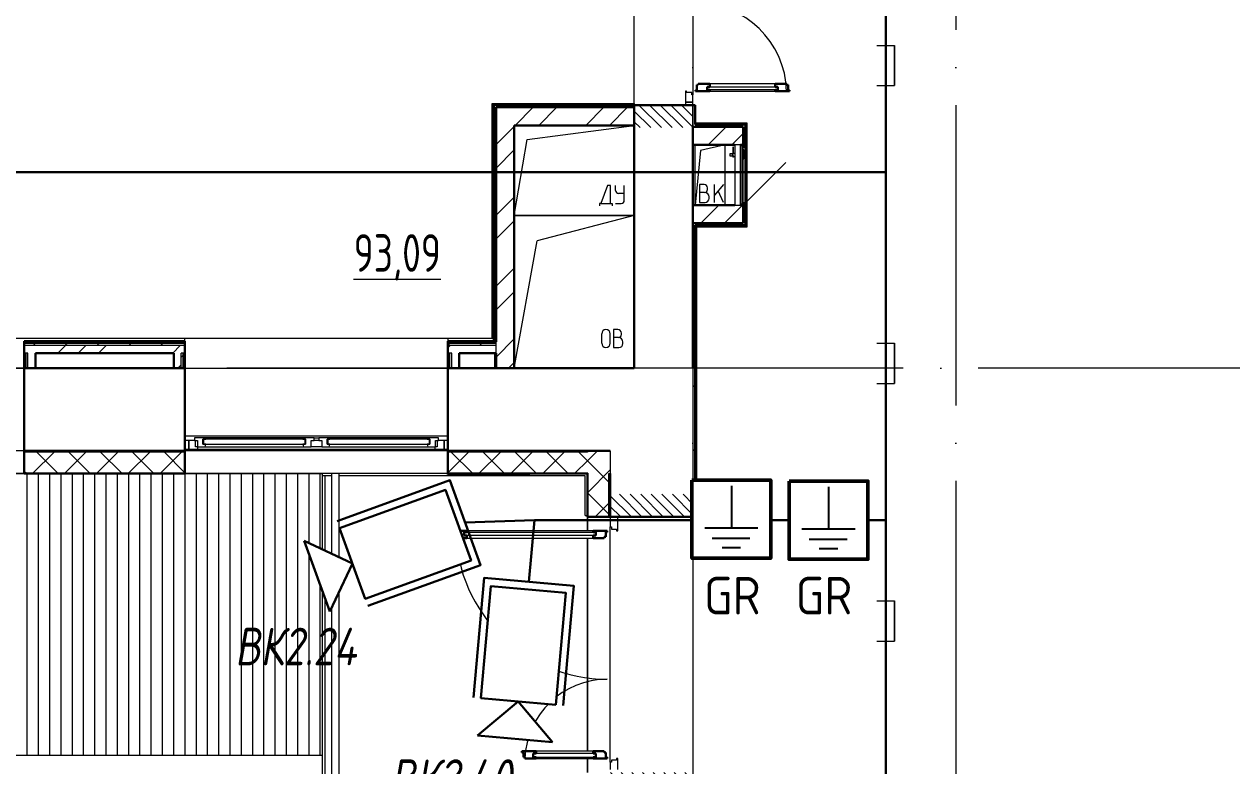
# Model space of a CAD drawing. Header units: millimetres. Extents: x -495897 to 1376592, y -28539 to 470976.
# Drawn here: x -39912 to -31876, y 373209 to 378143 of the extents above; entities that cross this region are included whole.
import ezdxf
from ezdxf.enums import TextEntityAlignment as Align

# ---------------------------------------------------------------- set-up
doc = ezdxf.new("R2010")
doc.units = ezdxf.units.MM
doc.set_wipeout_variables(frame=1)
doc.linetypes.add('ADSK_Линия сетки', pattern=[25, 20, -2.5, 0, -2.5])
doc.linetypes.add('ADSK_Штриховая_ш2 п1_5', pattern=[4.5, 3, -1.5])
for name, color, linetype, lineweight in [('_ Окна', 7, 'Continuous', 9), ('RC-Видеонаблюдение', 5, 'Continuous', 30), ('RC-Линии_связи-Адресные', 5, 'Continuous', 30), ('Двери', 252, 'Continuous', 9), ('Крыша', 7, 'Continuous', 9), ('Крыша штриховка', 7, 'Continuous', 9), ('Лестницы', 252, 'Continuous', 9), ('Марки помещений', 252, 'Continuous', 20), ('НО ВН - ВК', 164, 'Continuous', 50), ('Оборудование', 8, 'Continuous', 18), ('Ограждение', 252, 'Continuous', 9), ('Окна', 252, 'Continuous', 9), ('Оси', 252, 'Continuous', 9), ('Перекрытие', 252, 'Continuous', 18), ('Стены внутренние', 7, 'Continuous', 18), ('Стены наружные', 7, 'Continuous', 18), ('Стены штриховка', 7, 'Continuous', 9)]:
    doc.layers.add(name, color=color, linetype=linetype, lineweight=lineweight)
doc.layers.add('RC-Позиционные_обозначения', color=7, linetype='Continuous')
doc.layers.add('Двери открывание', color=7, linetype='Continuous', lineweight=9, true_color=0xc0c0c0)
doc.styles.add('GOST Common_3', font='', dxfattribs={"height": 3.5})
doc.styles.add('ISOCPEUR', font='isocpeur.ttf', dxfattribs={"width": 0.9, "height": 350})
doc.styles.add('RubezhCAD', font='', dxfattribs={"oblique": 10})
doc.styles.get("Standard").update_dxf_attribs({"font": ''})
doc.styles.get('GOST Common_3').set_extended_font_data('GOST 2.304 type A')
doc.styles.get('RubezhCAD').set_extended_font_data('GOST type A')
doc.styles.get('Standard').set_extended_font_data('GOST type B')
pattern_1 = [(0, (-32119.8, 96), (0, 600), []), (90, (-32119.8, 96), (-600, 4e-14), [])]

# ---------------------------------------------------------------- blocks, each defined once
blk = doc.blocks.new('RC-UGO-CAM-03')
blk.add_attdef('PSTN', text='', height=2.5).set_placement((4.626, 3.284), align=Align.BOTTOM_LEFT)
blk.add_wipeout([(3.743, 0), (6.243, 2.499), (6.243, -2.499)])
blk.add_line((6.243, 2.499), (6.243, -2.499))
blk.add_wipeout([(-3.743, -2.499), (-3.741, 2.497), (3.743, 2.499), (3.743, -2.499)])
for q in [(6.243, 2.499), (6.243, -2.499)]:
    blk.add_line((3.743, 0), q)
blk.add_lwpolyline([(3.743, 2.999), (-4.243, 2.999), (-4.243, -2.999), (3.743, -2.999)])
blk.add_lwpolyline([(3.743, -2.499), (3.743, 2.499), (-3.743, 2.499), (-3.743, -2.499), (3.743, -2.499)], close=True)
blk = doc.blocks.new('1 этаж')
at = {"layer": 'Двери', "lineweight": 18, "true_color": 0x636466}
h = blk.add_hatch(dxfattribs=at)
h.set_pattern_fill('FP_2', color=251, angle=-90, style=0, pattern_type=2)
h.set_pattern_definition([(315, (-34900.8, 18181.27), (35.3553, 35.3553), [])])
h.paths.add_polyline_path([(-34705.8, 17056.3), (-34705.8, 17206.3), (-35095.8, 17206.3), (-35095.8, 17056.3)])
h.paths.add_polyline_path([(-35095.8, 18906.3), (-34705.8, 18906.3), (-34705.8, 19056.3), (-35095.8, 19056.3)])
h = blk.add_hatch(dxfattribs=at)
h.set_pattern_fill('FP_2', color=251, angle=90, style=0, pattern_type=2)
h.set_pattern_definition([(135, (-34980.8, 13491.27), (-35.3553, -35.3553), [])])
h.paths.add_polyline_path([(-35255.8, 12616.3), (-34705.8, 12616.3), (-34705.8, 12766.3), (-35255.8, 12766.3)])
h.paths.add_polyline_path([(-35255.8, 14466.3), (-34705.8, 14466.3), (-34705.8, 14616.3), (-35255.8, 14616.3)])
at = {"layer": 'Ограждение', "true_color": 0x636466}
h = blk.add_hatch(dxfattribs=at)
h.set_pattern_fill('FP_25', color=251, style=0, pattern_type=2)
h.set_pattern_definition(pattern_1)
h.paths.add_polyline_path([(-34690.8, 17076.3), (-34355.8, 17076.3), (-34345.8, 17086.3), (-34690.8, 17086.3)])
h = blk.add_hatch(dxfattribs=at)
h.set_pattern_fill('FP_25', color=251, style=0, pattern_type=2)
h.set_pattern_definition(pattern_1)
h.paths.add_polyline_path([(-34345.8, 16396.3), (-34345.8, 17086.3), (-34355.8, 17076.3), (-34355.8, 16406.3)])
h = blk.add_hatch(dxfattribs=at)
h.set_pattern_fill('FP_25', color=251, style=0, pattern_type=2)
h.set_pattern_definition(pattern_1)
h.paths.add_polyline_path([(-34690.8, 14476.3), (-34680.8, 14476.3), (-34680.8, 16396.3), (-34690.8, 16406.3), (-34690.8, 15456.3)])
h = blk.add_hatch(dxfattribs=at)
h.set_pattern_fill('FP_25', color=251, style=0, pattern_type=2)
h.set_pattern_definition(pattern_1)
h.paths.add_polyline_path([(-34355.8, 16396.3), (-34345.8, 16396.3), (-34355.8, 16406.3), (-34690.8, 16406.3), (-34680.8, 16396.3), (-34370.8, 16396.3)])
at = {"color": 251, "lineweight": 18, "true_color": 0x636466}
for p, q in [((-35807.7, 16978.2), (-35095.8, 17071.3)), ((-35895.8, 16471.3), (-35807.7, 16978.2)), ((-34690.8, 16541.3), (-34690.8, 16941.3)), ((-34654.6, 16904.4), (-34690.8, 16541.3)), ((-34490.8, 16941.3), (-34654.6, 16904.4)), ((-35273.8, 16671.6), (-35317.4, 16551.6)), ((-35254.1, 16671.6), (-35273.8, 16671.6)), ((-35254.1, 16551.6), (-35254.1, 16671.6)), ((-35220, 16638.3), (-35220, 16671.6)), ((-35162.6, 16571.6), (-35162.6, 16671.6)), ((-34631.6, 16678.5), (-34661.6, 16678.5)), ((-34661.6, 16678.5), (-34661.6, 16558.5)), ((-34608.3, 16645.1), (-34608.3, 16655.1)), ((-34501.6, 16678.5), (-34561.6, 16607)), ((-34561.6, 16558.5), (-34561.6, 16678.5)), ((-34501.6, 16558.5), (-34537.6, 16635.6)), ((-35162.6, 16618.3), (-35200, 16618.3)), ((-34628.3, 16625.1), (-34661.6, 16625.1)), ((-34661.6, 16558.5), (-34625, 16558.5)), ((-34598.3, 16585.1), (-34598.3, 16595.1)), ((-35327.4, 16551.6), (-35327.4, 16536.6)), ((-35317.4, 16551.6), (-35327.4, 16551.6)), ((-35317.4, 16551.6), (-35254.1, 16551.6)), ((-35254.1, 16551.6), (-35244.1, 16551.6)), ((-35244.1, 16551.6), (-35244.1, 16536.6)), ((-35220, 16551.6), (-35182.6, 16551.6)), ((-35095.8, 16471.3), (-35895.8, 16471.3)), ((-35895.8, 16471.3), (-35095.8, 16471.3)), ((-35095.8, 16471.3), (-35741.7, 16302.4)), ((-35895.8, 15456.3), (-35741.7, 16302.4)), ((-35312.9, 15621.4), (-35312.9, 15684)), ((-35255.5, 15621.4), (-35255.5, 15684)), ((-35205.3, 15712.7), (-35235.3, 15712.7)), ((-35235.3, 15712.7), (-35235.3, 15592.7)), ((-35182, 15679.4), (-35182, 15689.4)), ((-35202, 15659.4), (-35235.3, 15659.4)), ((-35235.3, 15592.7), (-35198.7, 15592.7)), ((-35172, 15619.4), (-35172, 15629.4))]:
    blk.add_line(p, q, dxfattribs=at)
for centre, radius, start, end in [((-35200, 16638.3), 20, 180, 270), ((-34631.6, 16655.1), 23.3, 0, 90), ((-34628.3, 16645.1), 20, 270, 0), ((-35182.6, 16571.6), 20, 270, 0), ((-34628.3, 16595.1), 30, 0, 90), ((-34625, 16585.1), 26.7, 270, 0), ((-35284.2, 15684), 28.7, 0, 180), ((-35205.3, 15689.4), 23.3, 0, 90), ((-35202, 15679.4), 20, 270, 0), ((-35284.2, 15621.4), 28.7, 180, 0), ((-35202, 15629.4), 30, 0, 90), ((-35198.7, 15619.4), 26.7, 270, 0)]:
    blk.add_arc(centre, radius, start, end, dxfattribs=at)
at = {"layer": '_ Окна', "color": 251, "true_color": 0x636466}
for p, q in [((-38060.8, 14974.3), (-38085.8, 14974.3)), ((-38060.8, 14916.3), (-38060.8, 14974.3)), ((-37962.8, 14982.3), (-37965.8, 14982.3)), ((-37965.8, 14982.3), (-37965.8, 14950.3)), ((-37965.8, 14950.3), (-37962.8, 14950.3)), ((-37285.8, 14982.3), (-37962.8, 14982.3)), ((-37962.8, 14982.3), (-37962.8, 14950.3)), ((-37962.8, 14950.3), (-37962.8, 14982.3)), ((-37962.8, 14950.3), (-37285.8, 14950.3)), ((-37285.8, 14950.3), (-37285.8, 14982.3)), ((-37285.8, 14982.3), (-37285.8, 14950.3)), ((-37282.8, 14982.3), (-37285.8, 14982.3)), ((-37285.8, 14950.3), (-37282.8, 14950.3)), ((-37282.8, 14950.3), (-37282.8, 14982.3)), ((-37135.8, 14982.3), (-37138.8, 14982.3)), ((-37138.8, 14982.3), (-37138.8, 14950.3)), ((-37138.8, 14950.3), (-37135.8, 14950.3)), ((-36458.8, 14982.3), (-37135.8, 14982.3)), ((-37135.8, 14982.3), (-37135.8, 14950.3)), ((-37135.8, 14950.3), (-37135.8, 14982.3)), ((-37135.8, 14950.3), (-36458.8, 14950.3)), ((-36458.8, 14950.3), (-36458.8, 14982.3)), ((-36458.8, 14982.3), (-36458.8, 14950.3)), ((-36455.8, 14982.3), (-36458.8, 14982.3)), ((-36458.8, 14950.3), (-36455.8, 14950.3)), ((-36455.8, 14950.3), (-36455.8, 14982.3)), ((-36335.8, 14974.3), (-36360.8, 14974.3)), ((-36360.8, 14974.3), (-36360.8, 14916.3)), ((-38085.8, 14916.3), (-38060.8, 14916.3)), ((-36360.8, 14916.3), (-36335.8, 14916.3))]:
    blk.add_line(p, q, dxfattribs=at)
at = {"layer": '_ Окна', "color": 251, "lineweight": 18, "true_color": 0x636466}
for p, q in [((-38022.8, 14974.3), (-38060.8, 14974.3)), ((-38060.8, 14974.3), (-38060.8, 14916.3)), ((-37966.8, 14991.3), (-38022.8, 14991.3)), ((-38022.8, 14991.3), (-38022.8, 14974.3)), ((-38022.8, 14974.3), (-38002.8, 14974.3)), ((-38014.8, 14933.3), (-38014.8, 14974.3)), ((-38002.8, 14974.3), (-38002.8, 14933.3)), ((-37965.8, 14990.3), (-37966.8, 14991.3)), ((-37964.8, 14991.3), (-37965.8, 14990.3)), ((-37965.8, 14950.3), (-37965.8, 14982.3)), ((-37965.8, 14982.3), (-37947.8, 14982.3)), ((-37947.8, 14950.3), (-37965.8, 14950.3)), ((-37950.2, 14991.3), (-37964.8, 14991.3)), ((-37952.4, 14933.3), (-37947.8, 14950.3)), ((-37947.8, 14982.3), (-37950.2, 14991.3)), ((-37298.4, 14991.3), (-37300.8, 14982.3)), ((-37300.8, 14982.3), (-37282.8, 14982.3)), ((-37282.8, 14950.3), (-37300.8, 14950.3)), ((-37300.8, 14950.3), (-37296.2, 14933.3)), ((-37283.8, 14991.3), (-37298.4, 14991.3)), ((-37282.8, 14990.3), (-37283.8, 14991.3)), ((-37281.8, 14991.3), (-37282.8, 14990.3)), ((-37282.8, 14982.3), (-37282.8, 14950.3)), ((-37225.8, 14991.3), (-37281.8, 14991.3)), ((-37245.8, 14933.3), (-37245.8, 14974.3)), ((-37245.8, 14974.3), (-37225.8, 14974.3)), ((-37225.8, 14974.3), (-37225.8, 14991.3)), ((-37139.8, 14991.3), (-37195.8, 14991.3)), ((-37195.8, 14991.3), (-37195.8, 14974.3)), ((-37195.8, 14974.3), (-37175.8, 14974.3)), ((-37175.8, 14974.3), (-37175.8, 14933.3)), ((-37138.8, 14990.3), (-37139.8, 14991.3)), ((-37137.8, 14991.3), (-37138.8, 14990.3)), ((-37138.8, 14950.3), (-37138.8, 14982.3)), ((-37138.8, 14982.3), (-37120.8, 14982.3)), ((-37120.8, 14950.3), (-37138.8, 14950.3)), ((-37123.2, 14991.3), (-37137.8, 14991.3)), ((-37125.4, 14933.3), (-37120.8, 14950.3)), ((-37120.8, 14982.3), (-37123.2, 14991.3)), ((-36471.4, 14991.3), (-36473.8, 14982.3)), ((-36473.8, 14982.3), (-36455.8, 14982.3)), ((-36455.8, 14950.3), (-36473.8, 14950.3)), ((-36473.8, 14950.3), (-36469.2, 14933.3)), ((-36456.8, 14991.3), (-36471.4, 14991.3)), ((-36455.8, 14990.3), (-36456.8, 14991.3)), ((-36454.8, 14991.3), (-36455.8, 14990.3)), ((-36455.8, 14982.3), (-36455.8, 14950.3)), ((-36398.8, 14991.3), (-36454.8, 14991.3)), ((-36418.8, 14933.3), (-36418.8, 14974.3)), ((-36418.8, 14974.3), (-36398.8, 14974.3)), ((-36406.8, 14974.3), (-36406.8, 14933.3)), ((-36398.8, 14974.3), (-36398.8, 14991.3)), ((-36360.8, 14974.3), (-36398.8, 14974.3)), ((-36360.8, 14916.3), (-36360.8, 14974.3)), ((-38060.8, 14916.3), (-38001.4, 14916.3)), ((-38002.8, 14933.3), (-38014.8, 14933.3)), ((-38002.8, 14933.3), (-37952.4, 14933.3)), ((-38001.4, 14916.3), (-37996.8, 14933.3)), ((-37296.2, 14933.3), (-37245.8, 14933.3)), ((-37175.8, 14933.3), (-37125.4, 14933.3)), ((-36469.2, 14933.3), (-36418.8, 14933.3)), ((-36424.8, 14933.3), (-36420.2, 14916.3)), ((-36420.2, 14916.3), (-36360.8, 14916.3)), ((-36406.8, 14933.3), (-36418.8, 14933.3))]:
    blk.add_line(p, q, dxfattribs=at)
at = {"layer": 'Двери', "color": 251, "true_color": 0x636466}
for p, q in [((-34747.8, 17298.3), (-34755.8, 17298.3)), ((-34755.8, 17298.3), (-34755.8, 17226.3)), ((-34747.8, 17289.3), (-34747.8, 17298.3)), ((-34713.8, 17289.3), (-34747.8, 17289.3)), ((-34713.8, 17275.3), (-34713.8, 17289.3)), ((-34611.8, 17328.3), (-34139.8, 17328.3)), ((-34611.8, 17307.3), (-34611.8, 17328.3)), ((-34139.8, 17307.3), (-34611.8, 17307.3)), ((-34157.8, 17348.3), (-34593.8, 17348.3)), ((-34593.8, 17298.3), (-34157.8, 17298.3)), ((-34139.8, 17328.3), (-34139.8, 17307.3)), ((-34705.8, 17226.3), (-34755.8, 17226.3)), ((-34755.8, 17226.3), (-34755.8, 17206.3)), ((-34755.8, 17226.3), (-34705.8, 17226.3)), ((-34755.8, 17206.3), (-34705.8, 17206.3)), ((-34705.8, 17275.3), (-34713.8, 17275.3)), ((-34705.8, 17226.3), (-34705.8, 17275.3)), ((-34705.8, 17206.3), (-34705.8, 17226.3)), ((-35205.8, 14466.3), (-35255.8, 14466.3)), ((-35255.8, 14466.3), (-35255.8, 14446.3)), ((-35205.8, 14446.3), (-35205.8, 14466.3)), ((-35255.8, 14446.3), (-35205.8, 14446.3)), ((-35205.8, 14446.3), (-35255.8, 14446.3)), ((-35255.8, 14446.3), (-35255.8, 14399.3)), ((-35255.8, 14399.3), (-35246.8, 14399.3)), ((-35246.8, 14399.3), (-35246.8, 14384.3)), ((-35205.8, 14374.3), (-35205.8, 14446.3)), ((-36227.8, 14365.3), (-35351.8, 14365.3)), ((-36227.8, 14341.3), (-36227.8, 14365.3)), ((-35351.8, 14341.3), (-36227.8, 14341.3)), ((-35369.8, 14374.3), (-36209.8, 14374.3)), ((-36209.8, 14324.3), (-35369.8, 14324.3)), ((-35351.8, 14365.3), (-35351.8, 14341.3)), ((-35246.8, 14384.3), (-35214.8, 14384.3)), ((-35214.8, 14384.3), (-35214.8, 14374.3)), ((-35214.8, 14374.3), (-35205.8, 14374.3)), ((-35351.8, 12891.3), (-35767.8, 12891.3)), ((-35767.8, 12891.3), (-35767.8, 12867.3)), ((-35767.8, 12867.3), (-35351.8, 12867.3)), ((-35369.8, 12908.3), (-35749.8, 12908.3)), ((-35749.8, 12858.3), (-35369.8, 12858.3)), ((-35351.8, 12867.3), (-35351.8, 12891.3)), ((-35205.8, 12858.3), (-35214.8, 12858.3)), ((-35214.8, 12858.3), (-35214.8, 12848.3)), ((-35205.8, 12786.3), (-35205.8, 12858.3)), ((-35255.8, 12833.3), (-35255.8, 12786.3)), ((-35246.8, 12833.3), (-35255.8, 12833.3)), ((-35214.8, 12848.3), (-35246.8, 12848.3)), ((-35246.8, 12848.3), (-35246.8, 12833.3))]:
    blk.add_line(p, q, dxfattribs=at)
at = {"layer": 'Двери', "color": 251, "lineweight": 30, "true_color": 0x636466}
for p, q in [((-34678.8, 17306.3), (-34687.8, 17306.3)), ((-34687.8, 17306.3), (-34687.8, 17298.3)), ((-34687.8, 17298.3), (-34593.8, 17298.3)), ((-34678.8, 17340.3), (-34678.8, 17306.3)), ((-34669.8, 17340.3), (-34678.8, 17340.3)), ((-34593.8, 17348.3), (-34669.8, 17348.3)), ((-34669.8, 17348.3), (-34669.8, 17340.3)), ((-34593.8, 17328.3), (-34611.8, 17328.3)), ((-34611.8, 17328.3), (-34611.8, 17307.3)), ((-34611.8, 17307.3), (-34593.8, 17307.3)), ((-34593.8, 17348.3), (-34593.8, 17328.3)), ((-34593.8, 17307.3), (-34593.8, 17298.3)), ((-34081.8, 17348.3), (-34157.8, 17348.3)), ((-34157.8, 17348.3), (-34157.8, 17328.3)), ((-34157.8, 17328.3), (-34139.8, 17328.3)), ((-34157.8, 17307.3), (-34157.8, 17298.3)), ((-34139.8, 17307.3), (-34157.8, 17307.3)), ((-34157.8, 17298.3), (-34063.8, 17298.3)), ((-34139.8, 17328.3), (-34139.8, 17307.3)), ((-34081.8, 17340.3), (-34081.8, 17348.3)), ((-34072.8, 17340.3), (-34081.8, 17340.3)), ((-34072.8, 17306.3), (-34072.8, 17340.3)), ((-34063.8, 17306.3), (-34072.8, 17306.3)), ((-34063.8, 17298.3), (-34063.8, 17306.3)), ((-36209.8, 14374.3), (-36303.8, 14374.3)), ((-36303.8, 14374.3), (-36303.8, 14365.3)), ((-36303.8, 14365.3), (-36293.8, 14365.3)), ((-36293.8, 14365.3), (-36293.8, 14333.3)), ((-36293.8, 14333.3), (-36283.8, 14333.3)), ((-36283.8, 14333.3), (-36283.8, 14324.3)), ((-36283.8, 14324.3), (-36209.8, 14324.3)), ((-36227.8, 14365.3), (-36209.8, 14365.3)), ((-36227.8, 14341.3), (-36227.8, 14365.3)), ((-36209.8, 14341.3), (-36227.8, 14341.3)), ((-36209.8, 14365.3), (-36209.8, 14374.3)), ((-36209.8, 14324.3), (-36209.8, 14341.3)), ((-35275.8, 14374.3), (-35369.8, 14374.3)), ((-35369.8, 14365.3), (-35369.8, 14374.3)), ((-35351.8, 14365.3), (-35369.8, 14365.3)), ((-35369.8, 14341.3), (-35351.8, 14341.3)), ((-35369.8, 14324.3), (-35369.8, 14341.3)), ((-35369.8, 14324.3), (-35295.8, 14324.3)), ((-35351.8, 14341.3), (-35351.8, 14365.3)), ((-35295.8, 14324.3), (-35295.8, 14333.3)), ((-35295.8, 14333.3), (-35285.8, 14333.3)), ((-35285.8, 14333.3), (-35285.8, 14365.3)), ((-35285.8, 14365.3), (-35275.8, 14365.3)), ((-35275.8, 14365.3), (-35275.8, 14374.3)), ((-35749.8, 12908.3), (-35843.8, 12908.3)), ((-35843.8, 12908.3), (-35843.8, 12899.3)), ((-35843.8, 12899.3), (-35833.8, 12899.3)), ((-35833.8, 12899.3), (-35833.8, 12867.3)), ((-35833.8, 12867.3), (-35823.8, 12867.3)), ((-35823.8, 12867.3), (-35823.8, 12858.3)), ((-35823.8, 12858.3), (-35749.8, 12858.3)), ((-35749.8, 12891.3), (-35767.8, 12891.3)), ((-35767.8, 12891.3), (-35767.8, 12867.3)), ((-35767.8, 12867.3), (-35749.8, 12867.3)), ((-35749.8, 12908.3), (-35749.8, 12891.3)), ((-35749.8, 12867.3), (-35749.8, 12858.3)), ((-35295.8, 12908.3), (-35369.8, 12908.3)), ((-35369.8, 12908.3), (-35369.8, 12891.3)), ((-35369.8, 12891.3), (-35351.8, 12891.3)), ((-35369.8, 12867.3), (-35369.8, 12858.3)), ((-35351.8, 12867.3), (-35369.8, 12867.3)), ((-35369.8, 12858.3), (-35275.8, 12858.3)), ((-35351.8, 12891.3), (-35351.8, 12867.3)), ((-35295.8, 12899.3), (-35295.8, 12908.3)), ((-35285.8, 12899.3), (-35295.8, 12899.3)), ((-35285.8, 12867.3), (-35285.8, 12899.3)), ((-35275.8, 12867.3), (-35285.8, 12867.3)), ((-35275.8, 12858.3), (-35275.8, 12867.3))]:
    blk.add_line(p, q, dxfattribs=at)
at = {"layer": 'Двери', "color": 251, "linetype": 'ADSK_Штриховая_ш2 п1_5', "true_color": 0x636466}
for p, q in [((-34705.8, 17206.3), (-35095.8, 17206.3)), ((-35095.8, 17206.3), (-35095.8, 17056.3)), ((-34705.8, 17056.3), (-34705.8, 17206.3)), ((-35255.8, 14616.3), (-35255.8, 14466.3)), ((-34705.8, 14466.3), (-34705.8, 14616.3)), ((-35255.8, 14466.3), (-34705.8, 14466.3))]:
    blk.add_line(p, q, dxfattribs=at)
at = {"layer": 'Двери открывание', "color": 251, "true_color": 0x636466}
for centre, radius, start, end in [((-34687.8, 17280.3), 606, 1.70211, 90), ((-35275.8, 14394.3), 1008, 181.1369, 270), ((-35275.8, 12838.3), 548, 90, 177.90845)]:
    blk.add_arc(centre, radius, start, end, dxfattribs=at)
at = {"layer": 'Крыша', "color": 251, "true_color": 0x636466}
for p, q in [((-40970.8, 14751.8), (-37170.8, 14754.2)), ((-37170.8, 12881.2), (-37170.8, 14754.2)), ((-40970.8, 12881.2), (-37170.8, 12881.2))]:
    blk.add_line(p, q, dxfattribs=at)
at = {"layer": 'Крыша штриховка', "color": 251, "linetype": 'Continuous', "true_color": 0x636466}
for p, q in [((-39135, 12881.2), (-39135, 14753)), ((-39060, 12881.2), (-39060, 14753)), ((-38985, 12881.2), (-38985, 14753.1)), ((-38910, 12881.2), (-38910, 14753.1)), ((-38835, 12881.2), (-38835, 14753.2)), ((-38760, 12881.2), (-38760, 14753.2)), ((-38685, 12881.2), (-38685, 14753.3)), ((-38610, 12881.2), (-38610, 14753.3)), ((-38535, 12881.2), (-38535, 14753.4)), ((-38460, 12881.2), (-38460, 14753.4)), ((-38385, 12881.2), (-38385, 14753.5)), ((-38310, 12881.2), (-38310, 14753.5)), ((-38235, 12881.2), (-38235, 14753.6)), ((-38160, 12881.2), (-38160, 14753.6)), ((-38085, 12881.2), (-38085, 14753.7)), ((-38010, 12881.2), (-38010, 14753.7)), ((-37935, 12881.2), (-37935, 14753.7)), ((-37860, 12881.2), (-37860, 14753.8)), ((-37785, 12881.2), (-37785, 14753.8)), ((-37710, 12881.2), (-37710, 14753.9)), ((-37635, 12881.2), (-37635, 14753.9)), ((-37560, 12881.2), (-37560, 14754)), ((-37485, 12881.2), (-37485, 14754)), ((-37410, 12881.2), (-37410, 14754.1)), ((-37335, 12881.2), (-37335, 14754.1)), ((-37260, 12881.2), (-37260, 14754.2)), ((-37185, 12881.2), (-37185, 14754.2))]:
    blk.add_line(p, q, dxfattribs=at)
at = {"layer": 'Лестницы', "color": 251, "true_color": 0x636466}
for p, q in [((-37155.8, 14739.3), (-37155.8, 11256.3)), ((-35405.8, 14374.3), (-35405.8, 14466.3)), ((-35405.8, 12908.3), (-35405.8, 14324.3)), ((-35405.8, 12766.3), (-35405.8, 12858.3))]:
    blk.add_line(p, q, dxfattribs=at)
at = {"layer": 'Оборудование', "color": 251, "true_color": 0x636466}
for p, q in [((-34443.7, 16880.9), (-34461.1, 16880.9)), ((-34461.1, 16880.9), (-34461.1, 16868.6)), ((-34441.7, 16882.8), (-34443.7, 16880.9)), ((-34443.7, 16880.9), (-34443.7, 16868.6)), ((-34425.8, 16884.4), (-34441.7, 16884.4)), ((-34441.7, 16884.4), (-34441.7, 16865.1)), ((-34441.2, 16925.4), (-34441.2, 16879.6)), ((-34436.2, 16925.4), (-34441.2, 16925.4)), ((-34436.2, 16879.6), (-34436.2, 16925.4)), ((-34389.4, 16941.3), (-34425.8, 16941.3)), ((-34425.8, 16941.3), (-34425.8, 16541.3)), ((-34388.5, 16542.2), (-34388.5, 16940.4)), ((-34378.8, 16934.3), (-34388.5, 16934.3)), ((-34377.8, 16549.2), (-34377.8, 16933.3)), ((-34370.8, 16922.3), (-34376.3, 16922.3)), ((-34370.8, 16560.3), (-34370.8, 16922.3)), ((-34368.8, 16913.3), (-34370.8, 16913.3)), ((-34368.8, 16909.3), (-34368.8, 16913.3)), ((-34368.8, 16909.3), (-34368.8, 16848.8)), ((-34461.1, 16868.6), (-34443.7, 16868.6)), ((-34443.7, 16868.6), (-34441.7, 16866.7)), ((-34441.7, 16865.1), (-34425.8, 16865.1)), ((-34441.2, 16869.9), (-34441.2, 16861.7)), ((-34441.2, 16861.7), (-34436.2, 16861.7)), ((-34436.2, 16861.7), (-34436.2, 16869.9)), ((-34370.8, 16844.8), (-34368.8, 16844.8)), ((-34370.8, 16541.3), (-34088, 16824.1)), ((-34368.8, 16844.8), (-34368.8, 16848.8)), ((-34376.3, 16560.3), (-34370.8, 16560.3)), ((-34425.8, 16541.3), (-34389.4, 16541.3)), ((-34388.5, 16548.3), (-34378.8, 16548.3))]:
    blk.add_line(p, q, dxfattribs=at)
for points, knots in [([(-34388.5, 16940.4), (-34388.5, 16940.4), (-34388.5, 16940.6), (-34388.6, 16940.7), (-34388.6, 16940.8), (-34388.8, 16941), (-34389, 16941.2), (-34389.2, 16941.2), (-34389.3, 16941.3), (-34389.4, 16941.3)], [0, 0, 0, 0, 0.166667, 0.25, 0.333333, 0.5, 0.666667, 0.833333, 1, 1, 1, 1]), ([(-34377.8, 16933.3), (-34377.8, 16933.4), (-34377.8, 16933.5), (-34377.9, 16933.7), (-34377.9, 16933.8), (-34378, 16933.9), (-34378.1, 16934), (-34378.3, 16934.2), (-34378.5, 16934.2), (-34378.7, 16934.3), (-34378.8, 16934.3)], [0, 0, 0, 0, 0.166667, 0.25, 0.333333, 0.416667, 0.541667, 0.666667, 0.833333, 1, 1, 1, 1]), ([(-34376.3, 16922.3), (-34376.4, 16922.3), (-34376.6, 16922.3), (-34376.9, 16922.4), (-34377, 16922.5), (-34377.2, 16922.6), (-34377.4, 16922.7), (-34377.5, 16922.9), (-34377.6, 16923), (-34377.7, 16923.2), (-34377.8, 16923.5), (-34377.8, 16923.7), (-34377.8, 16923.8)], [0, 0, 0, 0, 0.166667, 0.25, 0.333333, 0.416667, 0.5, 0.583333, 0.666667, 0.75, 0.833333, 1, 1, 1, 1]), ([(-34377.8, 16558.7), (-34377.8, 16558.9), (-34377.8, 16559.1), (-34377.7, 16559.3), (-34377.6, 16559.5), (-34377.5, 16559.7), (-34377.4, 16559.8), (-34377.2, 16560), (-34377, 16560.1), (-34376.9, 16560.2), (-34376.6, 16560.2), (-34376.4, 16560.3), (-34376.3, 16560.3)], [-1, -1, -1, -1, -0.833333, -0.75, -0.666667, -0.583333, -0.5, -0.416667, -0.333333, -0.25, -0.166667, 0, 0, 0, 0]), ([(-34389.4, 16541.3), (-34389.3, 16541.3), (-34389.2, 16541.3), (-34389, 16541.4), (-34388.8, 16541.5), (-34388.6, 16541.7), (-34388.6, 16541.8), (-34388.5, 16542), (-34388.5, 16542.1), (-34388.5, 16542.2)], [-1, -1, -1, -1, -0.833333, -0.666667, -0.5, -0.333333, -0.25, -0.166667, 0, 0, 0, 0]), ([(-34378.8, 16548.3), (-34378.7, 16548.3), (-34378.5, 16548.3), (-34378.3, 16548.4), (-34378.1, 16548.5), (-34378, 16548.6), (-34377.9, 16548.7), (-34377.9, 16548.9), (-34377.8, 16549), (-34377.8, 16549.1), (-34377.8, 16549.2)], [-1, -1, -1, -1, -0.833333, -0.666667, -0.541667, -0.416667, -0.333333, -0.25, -0.166667, 0, 0, 0, 0])]:
    blk.add_open_spline(points, degree=3, knots=knots, dxfattribs=at)
at = {"layer": 'Ограждение', "color": 251, "true_color": 0x636466}
for p, q in [((-36040.8, 17216.3), (-35095.8, 17216.3)), ((-36040.8, 17216.3), (-36030.8, 17206.3)), ((-36040.8, 15656.3), (-36040.8, 17216.3)), ((-35095.8, 17216.3), (-35095.8, 17206.3)), ((-35095.8, 17206.3), (-35095.8, 17208.3)), ((-34345.8, 17086.3), (-34690.8, 17086.3)), ((-34345.8, 17086.3), (-34355.8, 17076.3)), ((-34345.8, 16396.3), (-34345.8, 17086.3)), ((-34680.8, 16396.3), (-34690.8, 16406.3)), ((-34680.8, 14476.3), (-34680.8, 16396.3)), ((-34680.8, 16396.3), (-34345.8, 16396.3)), ((-34345.8, 16396.3), (-34355.8, 16406.3)), ((-41855.8, 15656.3), (-36030.8, 15656.3)), ((-38085.8, 15636.3), (-38085.8, 15656.3)), ((-38085.8, 15656.3), (-36335.8, 15656.3)), ((-36335.8, 15656.3), (-36335.8, 15636.3)), ((-36025.8, 15556.3), (-36025.8, 15456.3)), ((-40905.8, 15456.3), (-39155.8, 15456.3)), ((-38085.8, 15456.3), (-36335.8, 15456.3)), ((-38085.8, 15006.3), (-36335.8, 15006.3)), ((-37110.3, 14754.3), (-37110.3, 11256.3)), ((-37060.3, 14754.3), (-37110.3, 14754.3)), ((-37060.3, 11256.3), (-37060.3, 14754.3)), ((-34680.8, 14476.3), (-34690.8, 14476.3))]:
    blk.add_line(p, q, dxfattribs=at)
at = {"layer": 'Окна', "color": 251, "true_color": 0x636466}
for p, q in [((-37964.8, 14991.3), (-37966.8, 14991.3)), ((-37298.4, 14991.3), (-37950.2, 14991.3)), ((-37281.8, 14991.3), (-37283.8, 14991.3)), ((-37225.8, 14991.3), (-37195.8, 14991.3)), ((-37195.8, 14974.3), (-37225.8, 14974.3)), ((-37137.8, 14991.3), (-37139.8, 14991.3)), ((-36471.4, 14991.3), (-37123.2, 14991.3)), ((-36454.8, 14991.3), (-36456.8, 14991.3)), ((-38001.4, 14916.3), (-36420.2, 14916.3)), ((-37952.4, 14933.3), (-37296.2, 14933.3)), ((-37175.8, 14933.3), (-37245.8, 14933.3)), ((-37125.4, 14933.3), (-36469.2, 14933.3))]:
    blk.add_line(p, q, dxfattribs=at)
at = {"layer": 'Оси', "color": 251, "linetype": 'ADSK_Линия сетки', "ltscale": 100, "true_color": 0x636466}
for p, q in [((-34705.8, 32206.9), (-34705.8, -33769.9)), ((-32955.8, 32206.9), (-32955.8, -33769.9)), ((-805.8, 15456.3), (-72528.1, 15456.3))]:
    blk.add_line(p, q, dxfattribs=at)
at = {"layer": 'Перекрытие', "color": 251, "ltscale": 100, "true_color": 0x636466}
blk.add_line((-34690.8, 16541.3), (-34690.8, 16941.3), dxfattribs=at)
at = {"layer": 'Стены внутренние', "color": 251, "true_color": 0x636466}
for p, q in [((-35095.8, 17206.3), (-35095.8, 18906.3)), ((-34705.8, 18837.3), (-34705.8, 17275.3)), ((-34705.8, 17061.3), (-34705.8, 17206.3)), ((-39155.8, 14906.3), (-40905.8, 14906.3)), ((-36335.8, 14906.3), (-38085.8, 14906.3)), ((-35255.8, 14906.3), (-35255.8, 14754.3)), ((-39155.8, 14754.3), (-40905.8, 14754.3)), ((-37110.3, 14754.3), (-38085.8, 14754.3)), ((-36335.8, 14754.3), (-37060.3, 14754.3)), ((-35407.8, 14374.3), (-35407.8, 14466.3)), ((-34705.8, 14466.3), (-34705.8, 12466.3)), ((-35255.8, 12833.3), (-35255.8, 14399.3)), ((-35407.8, 12908.3), (-35407.8, 14324.3)), ((-35407.8, 12766.3), (-35407.8, 12858.3))]:
    blk.add_line(p, q, dxfattribs=at)
at = {"layer": 'Стены внутренние', "color": 251, "lineweight": 30, "true_color": 0x636466}
for p, q in [((-34705.8, 17206.3), (-35095.8, 17206.3)), ((-35095.8, 17071.3), (-35095.8, 15456.3)), ((-34705.8, 16541.3), (-34705.8, 16941.3)), ((-39155.8, 15456.3), (-39155.8, 14906.3)), ((-38160.8, 15456.3), (-39080.8, 15456.3)), ((-38085.8, 14906.3), (-38085.8, 15456.3)), ((-36335.8, 15456.3), (-36335.8, 14906.3)), ((-36015.8, 15456.3), (-36260.8, 15456.3)), ((-35095.8, 15456.3), (-35895.8, 15456.3)), ((-39155.8, 14906.3), (-38085.8, 14906.3)), ((-39155.8, 14896.3), (-39155.8, 14754.3)), ((-38085.8, 14754.3), (-38085.8, 14896.3)), ((-36335.8, 14896.3), (-36335.8, 14754.3)), ((-35255.8, 14906.3), (-35407.8, 14906.3)), ((-39155.8, 14754.3), (-38085.8, 14754.3)), ((-36335.8, 14754.3), (-35407.8, 14754.3)), ((-35407.8, 14754.3), (-35407.8, 14466.3)), ((-35255.8, 14754.3), (-35255.8, 14466.3)), ((-35407.8, 14466.3), (-35265.8, 14466.3)), ((-35255.8, 14466.3), (-34705.8, 14466.3))]:
    blk.add_line(p, q, dxfattribs=at)
at = {"layer": 'Стены внутренние', "color": 251, "linetype": 'Continuous', "lineweight": 9, "true_color": 0x636466}
for p, q in [((-39097, 14756.3), (-38957, 14896.3)), ((-38931.2, 14756.3), (-39071.2, 14896.3)), ((-38884.9, 14756.3), (-38744.9, 14896.3)), ((-38719.1, 14756.3), (-38859.1, 14896.3)), ((-38672.8, 14756.3), (-38532.8, 14896.3)), ((-38506.9, 14756.3), (-38646.9, 14896.3)), ((-38460.6, 14756.3), (-38320.6, 14896.3)), ((-38294.8, 14756.3), (-38434.8, 14896.3)), ((-38248.5, 14756.3), (-38108.5, 14896.3)), ((-38087.8, 14761.4), (-38222.7, 14896.3)), ((-36333.8, 14761.8), (-36199.3, 14896.3)), ((-36173.5, 14756.3), (-36313.5, 14896.3)), ((-36127.2, 14756.3), (-35987.2, 14896.3)), ((-35961.4, 14756.3), (-36101.4, 14896.3)), ((-35915, 14756.3), (-35775, 14896.3)), ((-35749.2, 14756.3), (-35889.2, 14896.3)), ((-35702.9, 14756.3), (-35562.9, 14896.3)), ((-35537.1, 14756.3), (-35677.1, 14896.3)), ((-35405.8, 14837.1), (-35465, 14896.3)), ((-35405.8, 14841.2), (-35340.8, 14906.3)), ((-35255.8, 14899.2), (-35262.8, 14906.3)), ((-38085.8, 14808.1), (-38087.8, 14811.6)), ((-35490.8, 14756.3), (-35405.8, 14841.2)), ((-35265.8, 14697.1), (-35405.8, 14837.1)), ((-39143.3, 14756.3), (-39153.8, 14766.7)), ((-38381.2, 14756.3), (-38382.3, 14754.3)), ((-36177.6, 14754.3), (-36178.8, 14756.3)), ((-35565.6, 14756.3), (-35566.7, 14754.3)), ((-35405.8, 14629.1), (-35255.8, 14779.1)), ((-35265.8, 14485), (-35405.8, 14625)), ((-35354.5, 14468.3), (-35265.8, 14557))]:
    blk.add_line(p, q, dxfattribs=at)
at = {"layer": 'Стены наружные', "color": 251, "lineweight": 30, "true_color": 0x636466}
for p, q in [((-35095.8, 17206.3), (-36030.8, 17206.3)), ((-36030.8, 17206.3), (-36030.8, 15636.3)), ((-35095.8, 17071.3), (-35095.8, 17206.3)), ((-34690.8, 17206.3), (-34705.8, 17206.3)), ((-34690.8, 17076.3), (-34690.8, 17206.3)), ((-36015.8, 17191.3), (-36015.8, 15631.3)), ((-35095.8, 17191.3), (-36015.8, 17191.3)), ((-35895.8, 15456.3), (-35895.8, 17071.3)), ((-35895.8, 17071.3), (-35095.8, 17071.3)), ((-34705.8, 17061.3), (-34370.8, 17061.3)), ((-34705.8, 17061.3), (-34705.8, 16941.3)), ((-34355.8, 17076.3), (-34690.8, 17076.3)), ((-34370.8, 16922.3), (-34370.8, 17061.3)), ((-34355.8, 16406.3), (-34355.8, 17076.3)), ((-34705.8, 16941.3), (-34425.8, 16941.3)), ((-34389.2, 16941.3), (-34370.8, 16941.3)), ((-34370.8, 16560.3), (-34370.8, 16421.3)), ((-34425.8, 16541.3), (-34705.8, 16541.3)), ((-34705.8, 16541.3), (-34705.8, 15456.3)), ((-34370.8, 16541.3), (-34389.2, 16541.3)), ((-34705.8, 16421.3), (-34370.8, 16421.3)), ((-34690.8, 16406.3), (-34355.8, 16406.3)), ((-34690.8, 14466.3), (-34690.8, 16406.3)), ((-38085.8, 15636.3), (-39155.8, 15636.3)), ((-39155.8, 15636.3), (-39155.8, 15456.3)), ((-38085.8, 15456.3), (-38085.8, 15636.3)), ((-36030.8, 15636.3), (-36335.8, 15636.3)), ((-36335.8, 15636.3), (-36335.8, 15456.3)), ((-39080.8, 15556.3), (-38160.8, 15556.3)), ((-39080.8, 15456.3), (-39080.8, 15556.3)), ((-38160.8, 15556.3), (-38160.8, 15456.3)), ((-36260.8, 15556.3), (-36015.8, 15556.3)), ((-36260.8, 15456.3), (-36260.8, 15556.3)), ((-36015.8, 15556.3), (-36015.8, 15456.3)), ((-39155.8, 15456.3), (-39080.8, 15456.3)), ((-38160.8, 15456.3), (-38085.8, 15456.3)), ((-36335.8, 15456.3), (-36260.8, 15456.3)), ((-36015.8, 15456.3), (-35895.8, 15456.3)), ((-39155.8, 14906.3), (-39155.8, 14896.3)), ((-38085.8, 14896.3), (-38085.8, 14906.3)), ((-35407.8, 14906.3), (-36335.8, 14906.3)), ((-36335.8, 14906.3), (-36335.8, 14896.3)), ((-35790.8, 14754.3), (-36335.8, 14754.3)), ((-36335.8, 14754.3), (-36335.8, 14749.3)), ((-36335.8, 14749.3), (-35790.8, 14749.3)), ((-35790.8, 14749.3), (-35790.8, 14754.3)), ((-35265.8, 14466.3), (-35255.8, 14466.3)), ((-34705.8, 14466.3), (-34690.8, 14466.3))]:
    blk.add_line(p, q, dxfattribs=at)
at = {"layer": 'Стены наружные', "color": 251, "linetype": 'Continuous', "lineweight": 9, "true_color": 0x636466}
for p, q in [((-35813.5, 17191.3), (-35798.5, 17206.3)), ((-35389.2, 17191.3), (-35374.2, 17206.3)), ((-35888.9, 17071.3), (-35768.9, 17191.3)), ((-35731.8, 17071.3), (-35611.8, 17191.3)), ((-35417.5, 17071.3), (-35297.5, 17191.3)), ((-35260.3, 17071.3), (-35140.3, 17191.3)), ((-36015.8, 16944.4), (-35895.8, 17064.4)), ((-34670.7, 17061.3), (-34655.7, 17076.3)), ((-34604.6, 16941.3), (-34484.6, 17061.3)), ((-36030.8, 16974), (-36015.8, 16989)), ((-34447.4, 16941.3), (-34370.8, 17017.9)), ((-36015.8, 16787.3), (-35895.8, 16907.3)), ((-34370.8, 16936.9), (-34355.8, 16951.9)), ((-36030.8, 16549.7), (-36015.8, 16564.7)), ((-36015.8, 16473), (-35895.8, 16593)), ((-34653.1, 16421.3), (-34533.1, 16541.3)), ((-34495.9, 16421.3), (-34375.9, 16541.3)), ((-34370.8, 16512.6), (-34355.8, 16527.6)), ((-36015.8, 16315.8), (-35895.8, 16435.8)), ((-34477.2, 16406.3), (-34462.2, 16421.3)), ((-34705.8, 16177.6), (-34690.8, 16192.6)), ((-36030.8, 16125.4), (-36015.8, 16140.4)), ((-36015.8, 16001.5), (-35895.8, 16121.5)), ((-36015.8, 15844.3), (-35895.8, 15964.3)), ((-34705.8, 15753.4), (-34690.8, 15768.4)), ((-36030.8, 15701.2), (-36015.8, 15716.2)), ((-39095.6, 15606.3), (-39083.1, 15618.8)), ((-39083.1, 15618.8), (-39070.6, 15631.3)), ((-39070.6, 15631.3), (-39065.6, 15636.3)), ((-38930.8, 15556.3), (-38880.8, 15606.3)), ((-38883.4, 15606.3), (-38870.9, 15618.8)), ((-38870.9, 15618.8), (-38858.4, 15631.3)), ((-38795.9, 15556.3), (-38745.9, 15606.3)), ((-38671.3, 15606.3), (-38658.8, 15618.8)), ((-38660.9, 15556.3), (-38610.9, 15606.3)), ((-38658.8, 15618.8), (-38646.3, 15631.3)), ((-38646.3, 15631.3), (-38641.3, 15636.3)), ((-38459.2, 15606.3), (-38446.7, 15618.8)), ((-38446.7, 15618.8), (-38434.2, 15631.3)), ((-38247, 15606.3), (-38234.5, 15618.8)), ((-38234.5, 15618.8), (-38222, 15631.3)), ((-38222, 15631.3), (-38217, 15636.3)), ((-38167.5, 15556.3), (-38117.5, 15606.3)), ((-36335.8, 15608.3), (-36325.3, 15618.8)), ((-36335.8, 15591.5), (-36321, 15606.3)), ((-36325.3, 15618.8), (-36312.8, 15631.3)), ((-36125.7, 15606.3), (-36113.2, 15618.8)), ((-36113.2, 15618.8), (-36100.7, 15631.3)), ((-36100.7, 15631.3), (-36095.7, 15636.3)), ((-36015.8, 15530), (-35895.8, 15650)), ((-39155.8, 15546), (-39145.6, 15556.3)), ((-38110.8, 15530.4), (-38098.3, 15542.9)), ((-38098.3, 15542.9), (-38085.8, 15555.4)), ((-38132.6, 15456.3), (-38110.8, 15478)), ((-35932.4, 15456.3), (-35895.8, 15492.9)), ((-34705.8, 15329.1), (-34690.8, 15344.1)), ((-34705.8, 14904.8), (-34690.8, 14919.8)), ((-36174.7, 14749.3), (-36177.6, 14754.3)), ((-35255.8, 14696), (-35265.8, 14696)), ((-35255.8, 14596), (-35265.8, 14596)), ((-35255.8, 14496), (-35265.8, 14496)), ((-34705.8, 14480.6), (-34690.8, 14495.6))]:
    blk.add_line(p, q, dxfattribs=at)
at = {"layer": 'Стены наружные', "color": 251, "true_color": 0x636466}
for p, q in [((-34490.8, 16541.3), (-34490.8, 16941.3)), ((-36025.8, 15471.3), (-36023.3, 15471.3)), ((-36023.3, 15471.3), (-36023.3, 15456.3)), ((-34705.8, 15456.3), (-34705.8, 14466.3)), ((-37110.3, 14739.3), (-37170.8, 14739.3)), ((-37155.8, 14739.3), (-37155.8, 10666.3)), ((-35422.8, 14739.3), (-37060.3, 14739.3)), ((-35422.8, 14476.3), (-35422.8, 14739.3)), ((-35422.8, 14476.3), (-35407.8, 14476.3)), ((-37170.8, 10056.3), (-37170.8, 12881.2))]:
    blk.add_line(p, q, dxfattribs=at)
at = {"layer": 'Стены штриховка', "color": 251, "true_color": 0x636466}
for p, q in [((-39155.8, 15631.3), (-38085.8, 15631.3)), ((-38085.8, 15618.8), (-39155.8, 15618.8)), ((-38085.8, 15606.3), (-39155.8, 15606.3)), ((-36335.8, 15631.3), (-36015.8, 15631.3)), ((-36015.8, 15618.8), (-36335.8, 15618.8)), ((-36015.8, 15606.3), (-36335.8, 15606.3)), ((-36015.8, 15556.3), (-36015.8, 15631.3)), ((-39130.8, 15556.3), (-39155.8, 15556.3)), ((-39143.3, 15456.3), (-39143.3, 15556.3)), ((-39130.8, 15456.3), (-39130.8, 15556.3)), ((-38110.8, 15456.3), (-38110.8, 15556.3)), ((-38085.8, 15556.3), (-38110.8, 15556.3)), ((-38098.3, 15456.3), (-38098.3, 15556.3)), ((-36310.8, 15556.3), (-36335.8, 15556.3)), ((-36323.3, 15456.3), (-36323.3, 15556.3)), ((-36310.8, 15456.3), (-36310.8, 15556.3)), ((-38085.8, 14896.3), (-39155.8, 14896.3)), ((-39153.8, 14756.3), (-39153.8, 14896.3)), ((-38087.8, 14896.3), (-38087.8, 14756.3)), ((-35407.8, 14896.3), (-36335.8, 14896.3)), ((-36333.8, 14756.3), (-36333.8, 14896.3)), ((-35407.8, 14906.3), (-35407.8, 14896.3)), ((-38087.8, 14756.3), (-39153.8, 14756.3)), ((-35405.8, 14756.3), (-36333.8, 14756.3)), ((-35407.8, 14754.3), (-35407.8, 14756.3)), ((-35405.8, 14756.3), (-35405.8, 14468.3)), ((-35265.8, 14466.3), (-35265.8, 14754.3)), ((-35265.8, 14754.3), (-35255.8, 14754.3)), ((-35405.8, 14468.3), (-35265.8, 14468.3))]:
    blk.add_line(p, q, dxfattribs=at)
at = {"layer": 'Марки помещений', "color": 251, "true_color": 0x636466, "style": 'GOST Common_3', "width": 0.9}
blk.add_text('%%U93,09', height=250, dxfattribs=at).set_placement((-36963.2, 16097.2))
blk = doc.blocks.new('грозозащита')
blk.add_wipeout([(-262.5, 0), (-262.5, 520), (262.5, 520), (262.5, 0)])
at = {"color": 7}
for p, q in [((0, 482.4), (0, 200.9)), ((0, 200.9), (-176.6, 200.9)), ((176.6, 200.9), (0, 200.9)), ((0, 131.6), (-128, 131.6)), ((123.9, 131.6), (0, 131.6)), ((61.9, 69.7), (-61.9, 69.7))]:
    blk.add_line(p, q, dxfattribs=at)
at = {"layer": 'НО ВН - ВК'}
blk.add_line((-262.5, 0), (-262.5, 520), dxfattribs=at)
at = {"layer": 'НО ВН - ВК', "color": 6}
blk.add_lwpolyline([(-262.5, 520), (262.5, 520), (262.5, 0), (-262.5, 0)], close=True, dxfattribs=at)

msp = doc.modelspace()

# ---------------------------------------------------------------- linework, layer by layer
at = {"layer": 'RC-Линии_связи-Адресные'}
for p, q in [((-34179.326, 372499.095), (-34179.326, 382981.875)), ((-36722.017, 377159.572), (-58691.471, 377159.572)), ((-35405.361, 377159.572), (-36722.017, 377159.572)), ((-35405.361, 377159.572), (-34179.326, 377159.572)), ((-36516.417, 374842.696), (-34179.326, 374842.696))]:
    msp.add_line(p, q, dxfattribs=at)
at = {"layer": 'RC-Линии_связи-Адресные', "color": 0, "lineweight": 5}
for p, q in [((-34237.389, 378001.702), (-34121.263, 378001.702)), ((-34121.263, 377734.604), (-34121.263, 378001.702)), ((-34121.263, 378001.702), (-34121.263, 377734.604)), ((-34237.389, 377734.604), (-34121.263, 377734.604)), ((-34237.389, 376020.225), (-34121.263, 376020.225)), ((-34121.263, 375753.127), (-34121.263, 376020.225)), ((-34121.263, 376020.225), (-34121.263, 375753.127)), ((-34237.389, 375753.127), (-34121.263, 375753.127)), ((-34237.389, 374305.846), (-34121.263, 374305.846)), ((-34121.263, 374038.748), (-34121.263, 374305.846)), ((-34121.263, 374305.846), (-34121.263, 374038.748)), ((-34237.389, 374038.748), (-34121.263, 374038.748))]:
    msp.add_line(p, q, dxfattribs=at)

# ---------------------------------------------------------------- block references
msp.add_blockref('1 этаж', (-756.474, 360398.765))

# ---------------------------------------------------------------- texts
at = {"color": 0, "lineweight": 30, "char_height": 250, "width": 479.75, "attachment_point": 5, "style": 'ISOCPEUR'}
for insert in [(-35200.022, 374341.131), (-34590.109, 374341.131)]:
    msp.add_mtext('GR', dxfattribs=dict(at, insert=insert))

# ---------------------------------------------------------------- next in the draw order: block references
for p in [(-35206.467, 374589.307), (-34560.017, 374582.696)]:
    msp.add_blockref('грозозащита', p)
at = {"layer": 'RC-Видеонаблюдение'}
ref = msp.add_blockref('RC-UGO-CAM-03', (-37375.907, 374682.358), dxfattribs=dict(at, xscale=99.99999999999999, yscale=99.99999999999999, zscale=99.99999999999999, rotation=199.9031274229897))
ref.add_attrib('PSTN', 'ВК2.24', (-38509.334, 373877.433), dxfattribs={"layer": 'RC-Позиционные_обозначения', "height": 250, "style": 'RubezhCAD', "oblique": 10})

# ---------------------------------------------------------------- next in the draw order: linework, layer by layer
at = {"layer": 'RC-Линии_связи-Адресные'}
msp.add_line((-36516.417, 374842.696), (-36976.965, 374826.798), dxfattribs=at)

# ---------------------------------------------------------------- next in the draw order: block references
at = {"layer": 'RC-Видеонаблюдение'}
ref = msp.add_blockref('RC-UGO-CAM-03', (-36590.777, 374010.011), dxfattribs=dict(at, xscale=-100, yscale=100, zscale=100, rotation=84.8969751002071))
ref.add_attrib('PSTN', 'ВК2.40', (-37475.974, 373002.221), dxfattribs={"layer": 'RC-Позиционные_обозначения', "height": 250, "style": 'RubezhCAD', "oblique": 10})

# ---------------------------------------------------------------- next in the draw order: linework, layer by layer
at = {"layer": 'RC-Линии_связи-Адресные'}
msp.add_line((-36553.038, 374432.614), (-36516.417, 374842.696), dxfattribs=at)

doc.saveas('drawing.dxf')
